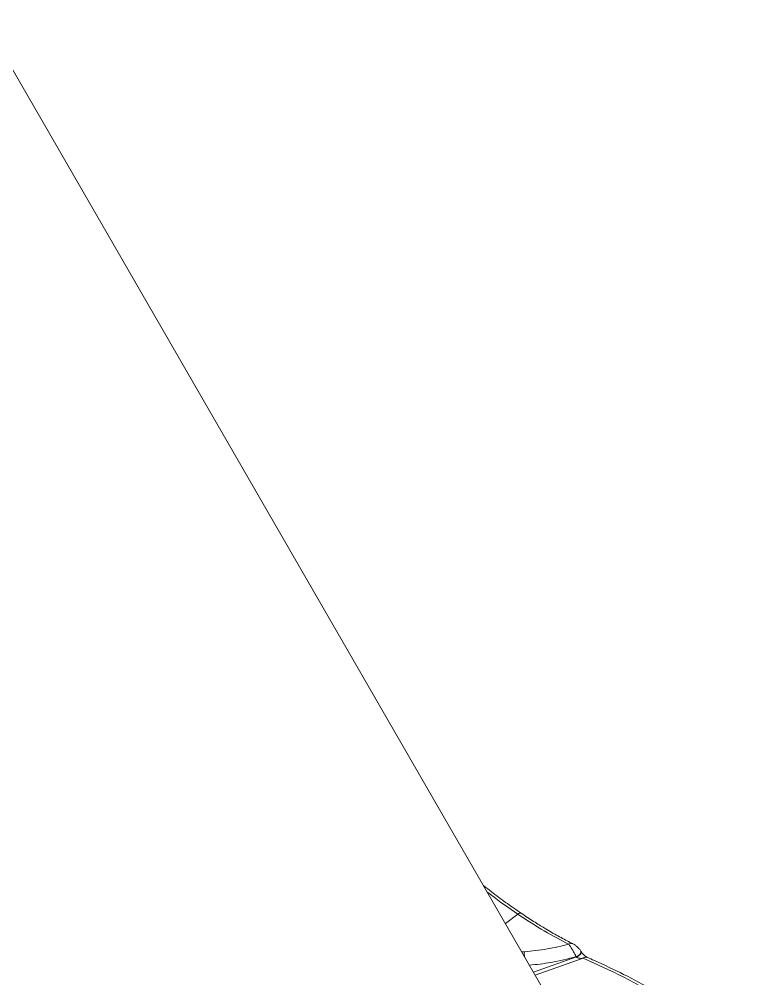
# Model space of a CAD drawing. Header units: millimetres. Extents: x 10684 to 26054, y -4768 to 6894.
# Drawn here: x 17804.3 to 17948.8, y -2260.4 to -2068.8 of the extents above; entities that cross this region are included whole.
import ezdxf

# ---------------------------------------------------------------- set-up
doc = ezdxf.new("R2010")
doc.units = ezdxf.units.MM
doc.layers.add('DIKOM_ОБЪЕКТ', color=7, linetype='Continuous')

msp = doc.modelspace()

# ---------------------------------------------------------------- linework, layer by layer
at = {"layer": 'DIKOM_ОБЪЕКТ', "color": 7, "linetype": 'Continuous', "lineweight": 15}
for p, q in [((17928.18, -2295.798), (17797.116, -2068.811)), ((17903.877, -2247.511), (17901.379, -2249.383)), ((17905.183, -2254.998), (17904.653, -2255.053)), ((17914.803, -2253.371), (17914.844, -2253.39)), ((17916.492, -2254.964), (17916.455, -2254.899)), ((17915.575, -2256.053), (17906.986, -2259.093)), ((17907.337, -2259.701), (17916.925, -2256.308)), ((17915.538, -2255.988), (17915.575, -2256.053))]:
    msp.add_line(p, q, dxfattribs=at)
at = {"layer": 'DIKOM_ОБЪЕКТ', "color": 7, "linetype": 'Continuous', "lineweight": 15, "flags": 128}
for points in [[(17915.538, -2255.988), (17915.794, -2255.874), (17916.033, -2255.722), (17916.237, -2255.544), (17916.387, -2255.354), (17916.474, -2255.168), (17916.489, -2255), (17916.452, -2254.893)], [(17915.575, -2256.053), (17915.831, -2255.939), (17916.07, -2255.787), (17916.274, -2255.609), (17916.425, -2255.419), (17916.512, -2255.232), (17916.526, -2255.065), (17916.493, -2254.965)]]:
    msp.add_lwpolyline(points, dxfattribs=at)
at = {"layer": 'DIKOM_ОБЪЕКТ', "color": 7, "linetype": 'Continuous', "lineweight": 15}
for centre, radius, start, end in [((17904.354, -2247.919), 0.628, 70.49689, 139.40309), ((17914.552, -2254.072), 0.744, 70.31006, 131.60663), ((17917.475, -2256.866), 0.784, 68.93281, 134.54474), ((17857.329, -2393.815), 149.866, 52.88165, 66.56814)]:
    msp.add_arc(centre, radius, start, end, dxfattribs=at)
for points, knots in [([(17898.946, -2243.279), (17898.466, -2242.922), (17897.815, -2242.438), (17897.154, -2241.906), (17896.981, -2241.766)], [0, 0, 0, 0, 0.738205, 1, 1, 1, 1]), ([(17897.711, -2243.03), (17897.949, -2243.221), (17900.059, -2244.913), (17902.082, -2246.289), (17903.877, -2247.511)], [0, 0, 0, 0, 0.1128015, 1, 1, 1, 1]), ([(17904.565, -2247.314), (17904.105, -2247.005), (17902.736, -2246.086), (17900.853, -2244.735), (17899.423, -2243.643), (17898.946, -2243.279)], [0, 0, 0, 0, 0.2526234, 0.7512275, 1, 1, 1, 1]), ([(17909.193, -2250.291), (17908.479, -2249.858), (17906.98, -2248.949), (17905.394, -2247.884), (17904.564, -2247.327)], [0, 0, 0, 0, 0.4764805, 1, 1, 1, 1]), ([(17903.877, -2247.511), (17905.668, -2248.684), (17909.296, -2251.06), (17912.458, -2252.69), (17914.059, -2253.516)], [0, 0, 0, 0, 0.4937379, 1, 1, 1, 1]), ([(17914.803, -2253.372), (17914.728, -2253.337), (17913.911, -2252.959), (17912.198, -2252.033), (17910.397, -2251.037), (17909.353, -2250.39), (17909.193, -2250.291)], [0, 0, 0, 0, 0.0444795, 0.4817295, 0.920398, 1, 1, 1, 1]), ([(17905.181, -2255.967), (17905.178, -2255.917), (17905.162, -2255.649), (17905.165, -2255.333), (17905.175, -2255.091), (17905.181, -2255.013), (17905.183, -2254.998)], [0, 0, 0, 0, 0.1250992, 0.6697497, 0.9394125, 1, 1, 1, 1]), ([(17914.059, -2253.516), (17912.616, -2253.855), (17909.714, -2254.537), (17906.698, -2254.844), (17905.183, -2254.998)], [0, 0, 0, 0, 0.4973092, 1, 1, 1, 1]), ([(17914.059, -2253.516), (17914.154, -2253.653), (17914.344, -2253.929), (17914.723, -2254.543), (17915.107, -2255.199), (17915.382, -2255.692), (17915.507, -2255.93), (17915.538, -2255.988)], [0, 0, 0, 0, 0.2420878, 0.4844647, 0.7176325, 0.9313507, 1, 1, 1, 1]), ([(17916.027, -2254.331), (17915.923, -2254.219), (17915.672, -2253.947), (17915.266, -2253.619), (17914.972, -2253.474), (17914.835, -2253.407)], [0, 0, 0, 0, 0.27476826, 0.66278604, 1, 1, 1, 1]), ([(17916.444, -2254.897), (17916.347, -2254.734), (17916.227, -2254.533), (17916.058, -2254.363), (17916.027, -2254.331)], [0, 0, 0, 0, 0.8133585, 1, 1, 1, 1]), ([(17916.785, -2255.353), (17916.769, -2255.336), (17916.697, -2255.26), (17916.6, -2255.13), (17916.517, -2255.009), (17916.497, -2254.972), (17916.495, -2254.966)], [0, 0, 0, 0, 0.1317277, 0.5876837, 0.9385456, 1, 1, 1, 1]), ([(17906.184, -2257.705), (17907.631, -2257.547), (17910.82, -2257.199), (17913.871, -2256.416), (17915.538, -2255.988)], [0, 0, 0, 0, 0.45367129, 1, 1, 1, 1]), ([(17915.575, -2256.053), (17915.587, -2256.069), (17915.613, -2256.106), (17915.706, -2256.173), (17915.887, -2256.248), (17916.189, -2256.31), (17916.553, -2256.334), (17916.805, -2256.316), (17916.925, -2256.308)], [0, 0, 0, 0, 0.0437617, 0.0954612, 0.2158777, 0.4187314, 0.7240183, 1, 1, 1, 1]), ([(17917.75, -2256.131), (17917.747, -2256.13), (17917.724, -2256.121), (17917.553, -2256.031), (17917.292, -2255.844), (17917.003, -2255.595), (17916.842, -2255.417), (17916.785, -2255.353)], [0, 0, 0, 0, 0.0299986, 0.2608101, 0.5738981, 0.8478725, 1, 1, 1, 1]), ([(17948.819, -2274.285), (17948.311, -2273.895), (17946.137, -2272.226), (17942.119, -2269.41), (17936.673, -2265.912), (17930.979, -2262.61), (17925.151, -2259.555), (17920.694, -2257.438), (17918.23, -2256.345), (17917.756, -2256.135)], [0, 0, 0, 0, 0.0556325, 0.2380872, 0.4205822, 0.6031289, 0.7857255, 0.958806, 1, 1, 1, 1])]:
    msp.add_open_spline(points, degree=3, knots=knots, dxfattribs=at)

doc.saveas('drawing.dxf')
